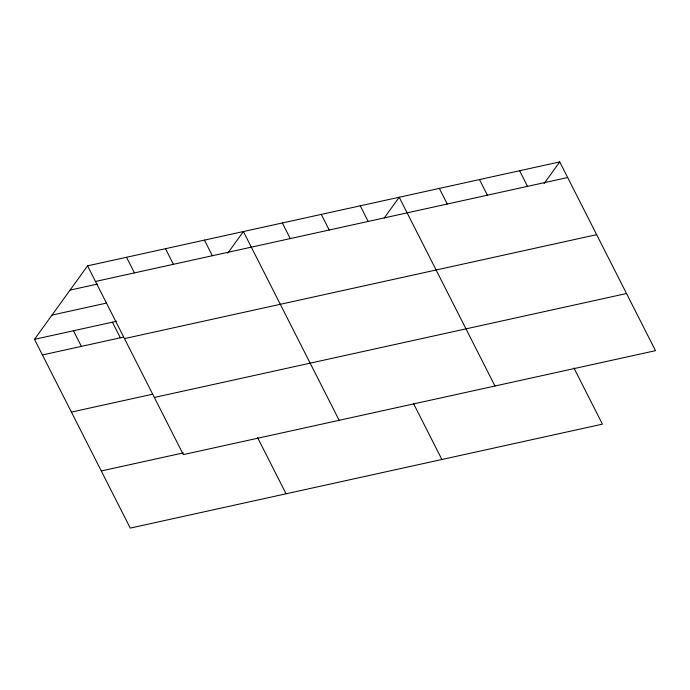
<?xml version="1.0" encoding="UTF-8"?>
<svg xmlns="http://www.w3.org/2000/svg" width="690" height="690" viewBox="0 0 690 690"><rect width="100%" height="100%" fill="white"/><g stroke="black" fill="none" stroke-linecap="round" stroke-linejoin="round"><path stroke-width="1.03" d="M573.925 367.968L602.43 424.152L130.263 528.091L34.5 339.333L87.57 265.848L559.737 161.909L655.5 350.667L183.333 454.607L87.57 265.848M227.752 253.196L243.389 231.547L339.152 420.305M384.192 218.031L399.2 197.245L494.963 386.003M544.1 183.557L559.737 161.909M95.496 281.46L567.663 177.528M70.061 290.093L97.428 284.073M52.017 315.08L106.76 303.031M34.5 339.333L116.619 321.255M42.426 354.953L123.493 337.108M124.485 338.6L596.652 234.66M71.406 412.085L152.473 394.24M154.344 397.466L626.511 293.526M101.275 470.951L183.393 452.882M519.605 170.741L527.522 186.36M479.472 179.581L487.39 195.192M439.332 188.413L447.258 204.033M360.249 205.818L368.167 221.438M321.29 214.4L329.216 230.012M413.388 403.305L441.893 459.497M282.339 222.974L290.266 238.593M204.43 240.12L212.356 255.74M165.479 248.693L173.406 264.313M257.577 437.607L286.074 493.79M126.529 257.275L134.447 272.886M112.41 322.187L120.327 337.798M73.451 330.76L81.377 346.38"/></g></svg>
